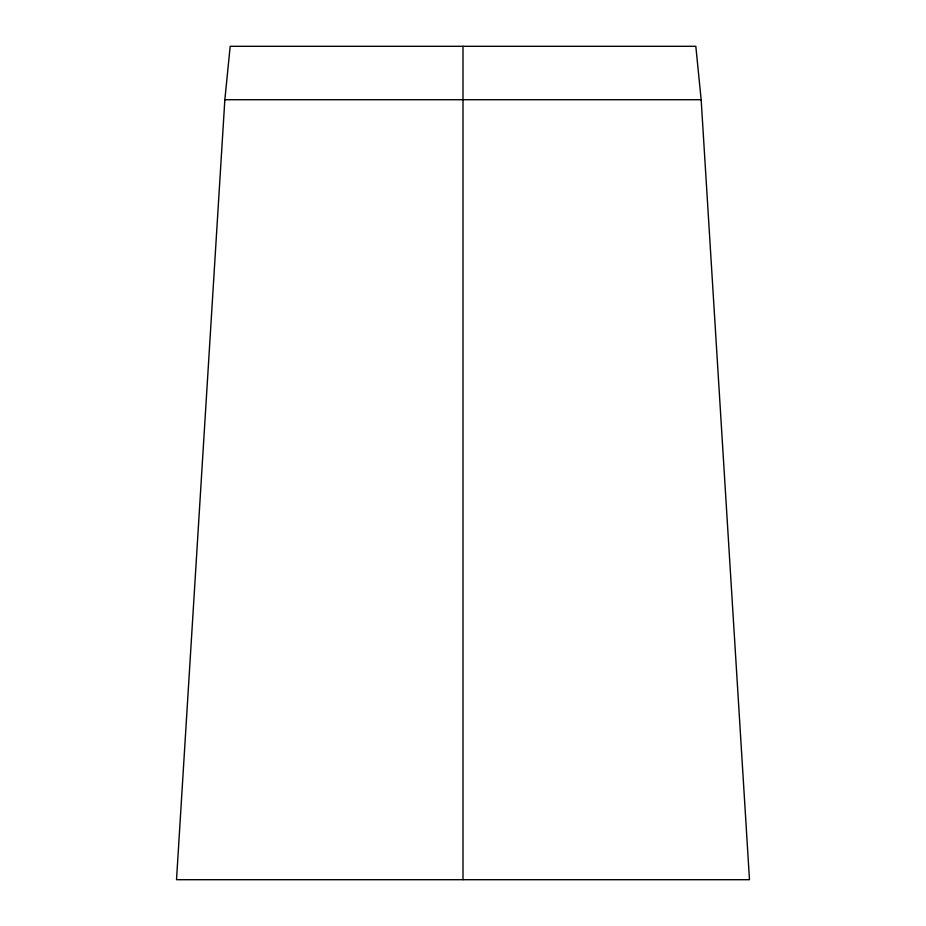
<?xml version="1.0" encoding="UTF-8"?>
<svg xmlns="http://www.w3.org/2000/svg" width="926" height="926" viewBox="0 0 926 926"><rect width="100%" height="100%" fill="white"/><g stroke="black" fill="none" stroke-linecap="round" stroke-linejoin="round"><path stroke-width="1.39" d="M224.844 99.719L176.519 879.7L749.481 879.7L701.156 99.719L695.82 46.3L230.18 46.3L224.844 99.719L701.156 99.719M463 46.3L463 879.7"/></g></svg>
